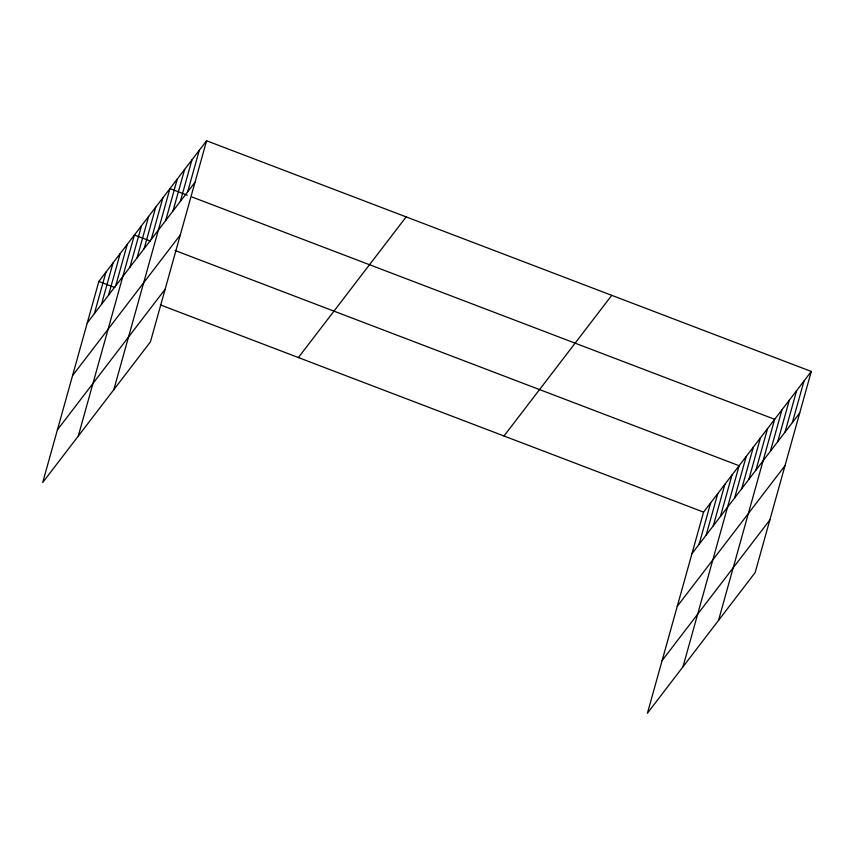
<?xml version="1.0" encoding="UTF-8"?>
<svg xmlns="http://www.w3.org/2000/svg" width="854" height="854" viewBox="0 0 854 854"><rect width="100%" height="100%" fill="white"/><g stroke="black" fill="none" stroke-linecap="round" stroke-linejoin="round"><path stroke-width="1.28" d="M206.593 140.761L98.85 281.425L42.7 482.531L150.443 341.867L206.593 140.761L811.3 371.469L755.149 572.575L647.407 713.239L703.557 512.133L811.3 371.469M94.367 313.653L105.96 272.138M101.477 304.366L113.07 262.851M108.597 295.078L120.179 253.574M115.706 285.802L127.289 244.287M78.258 436.106L134.409 234.999L150.421 241.116M129.925 267.227L141.518 225.723M137.035 257.951L148.628 216.436M144.145 248.663L155.738 207.148M151.265 239.376L162.847 197.872M113.817 389.691L169.957 188.585L187.207 195.16M165.697 220.535L177.29 179.02M173.02 210.97L184.613 169.455M180.354 201.395L191.936 159.89M187.677 191.83L199.27 150.325M699.074 544.361L710.667 502.857M706.183 535.084L717.776 493.569M713.303 525.797L724.886 484.282M720.413 516.51L731.995 475.005M682.965 666.825L739.116 465.718L175.059 250.51M734.632 497.946L746.225 456.431M741.742 488.659L753.335 447.154M748.851 479.382L760.444 437.867M755.961 470.095L767.554 428.58M718.513 620.399L774.663 419.303L192.129 197.039M770.404 451.243L781.997 409.739M777.727 441.678L789.32 400.163M785.061 432.113L796.643 390.598M792.384 422.549L803.977 381.033M87.257 322.94L195 182.265M72.558 375.6L180.301 234.935M57.399 429.861L165.153 289.196M298.398 357.559L406.152 216.895M503.999 435.999L611.752 295.335M691.964 553.648L799.707 412.984M677.265 606.319L785.007 465.654M662.106 660.58L769.86 519.915M98.85 281.425L114.863 287.531M160.435 304.921L703.557 512.133"/></g></svg>
